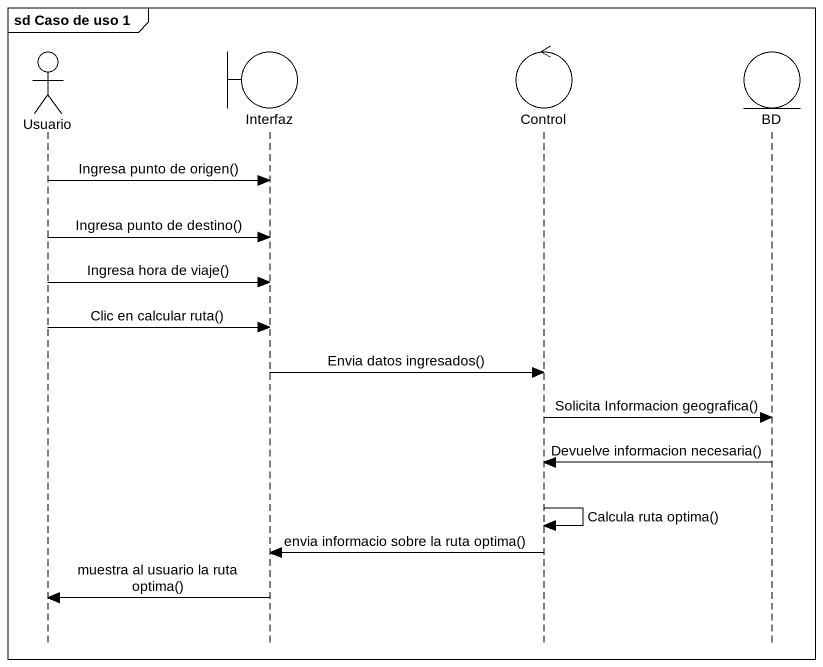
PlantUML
@startuml
mainframe sd Caso de uso 1
hide footbox
actor Usuario
boundary Interfaz
control "Control" as Control_
entity BD

Usuario -> Interfaz : Ingresa punto de origen()
Usuario -> Interfaz : Ingresa punto de destino()
Usuario -> Interfaz : Ingresa hora de viaje()
Usuario -> Interfaz : Clic en calcular ruta()
Interfaz -> Control_ : Envia datos ingresados()
Control_ -> BD : Solicita Informacion geografica()
BD -> Control_ : Devuelve informacion necesaria()
Control_ -> Control_ : Calcula ruta optima()
Control_ -> Interfaz : envia informacio sobre la ruta optima()
Interfaz -> Usuario : muestra al usuario la ruta optima()
@enduml
